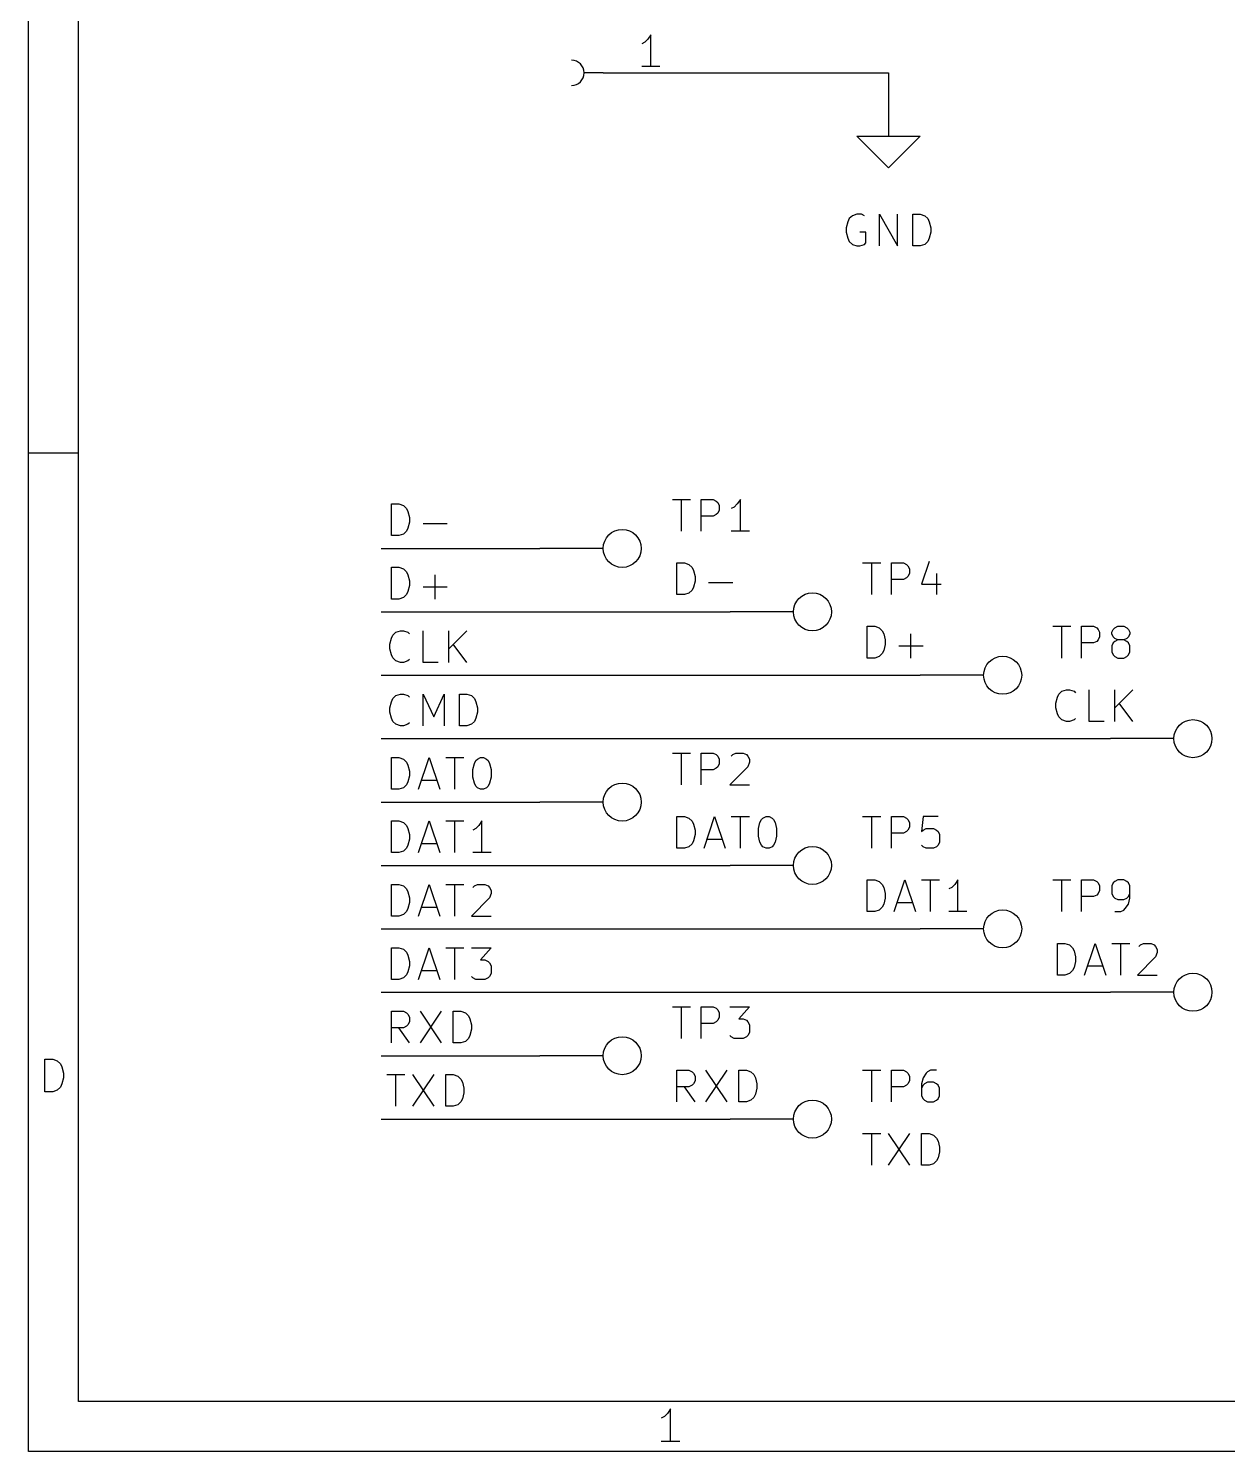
# Model space of a CAD drawing. Extents: x 0.4 to 11.3, y -7.9 to -0.4.
# Drawn here: x 0.394 to 2.285, y -7.874 to -5.63 of the extents above; entities that cross this region are included whole.
import ezdxf

# ---------------------------------------------------------------- set-up
doc = ezdxf.new("R2010")
doc.units = 0
doc.header["$MEASUREMENT"] = 0
for name, color, linetype in [('CYAN2', 4, 'CONTINUOUS'), ('GRAY1', 251, 'CONTINUOUS'), ('GREEN3', 91, 'CONTINUOUS'), ('RED2', 1, 'CONTINUOUS'), ('RED3', 11, 'CONTINUOUS')]:
    doc.layers.add(name, color=color, linetype=linetype)

msp = doc.modelspace()

# ---------------------------------------------------------------- linework, layer by layer
at = {"layer": 'CYAN2', "linetype": 'CONTINUOUS'}
for p, q in [((1.7, -5.9228), (1.6929, -5.9252)), ((1.7071, -5.9228), (1.7, -5.9228)), ((1.7119, -5.9252), (1.7071, -5.9228)), ((1.7357, -5.9728), (1.7357, -5.9228)), ((1.7357, -5.9228), (1.7643, -5.9728)), ((1.7643, -5.9728), (1.7643, -5.9228)), ((1.7881, -5.9728), (1.7881, -5.9228)), ((1.7881, -5.9228), (1.8, -5.9228)), ((1.8, -5.9228), (1.8071, -5.9252)), ((1.6857, -5.9347), (1.6833, -5.9442)), ((1.6833, -5.9442), (1.6833, -5.9514)), ((1.6881, -5.9299), (1.6857, -5.9347)), ((1.6929, -5.9252), (1.6881, -5.9299)), ((1.8071, -5.9252), (1.8119, -5.9299)), ((1.8119, -5.9299), (1.8143, -5.9347)), ((1.8143, -5.9347), (1.8167, -5.9442)), ((1.8167, -5.9442), (1.8167, -5.9514)), ((1.6833, -5.9514), (1.6857, -5.9609)), ((1.6857, -5.9609), (1.6881, -5.9657)), ((1.6881, -5.9657), (1.6929, -5.9704)), ((1.7143, -5.9514), (1.7048, -5.9514)), ((1.7119, -5.9704), (1.7143, -5.968)), ((1.7143, -5.968), (1.7143, -5.9514)), ((1.8119, -5.9657), (1.8071, -5.9704)), ((1.8143, -5.9609), (1.8119, -5.9657)), ((1.8167, -5.9514), (1.8143, -5.9609)), ((1.6929, -5.9704), (1.7, -5.9728)), ((1.7, -5.9728), (1.7048, -5.9728)), ((1.7048, -5.9728), (1.7119, -5.9704)), ((1.8, -5.9728), (1.7881, -5.9728)), ((1.8071, -5.9704), (1.8, -5.9728)), ((1.4091, -6.3728), (1.4377, -6.3728)), ((1.4091, -6.3728), (1.4377, -6.3728)), ((1.4234, -6.4228), (1.4234, -6.3728)), ((1.4234, -6.4228), (1.4234, -6.3728)), ((1.4544, -6.4228), (1.4544, -6.3728)), ((1.4544, -6.3728), (1.4734, -6.3728)), ((1.4544, -6.4228), (1.4544, -6.3728)), ((1.4544, -6.3728), (1.4734, -6.3728)), ((1.4734, -6.3728), (1.4782, -6.3752)), ((1.4734, -6.3728), (1.4782, -6.3752)), ((1.5163, -6.3728), (1.5115, -6.3799)), ((1.5163, -6.3728), (1.5115, -6.3799)), ((1.5163, -6.4228), (1.5163, -6.3728)), ((1.5163, -6.4228), (1.5163, -6.3728)), ((1.4782, -6.3752), (1.4806, -6.3776)), ((1.4782, -6.3752), (1.4806, -6.3776)), ((1.4806, -6.3942), (1.4782, -6.3966)), ((1.4806, -6.3942), (1.4782, -6.3966)), ((1.4806, -6.3776), (1.4829, -6.3823)), ((1.4806, -6.3776), (1.4829, -6.3823)), ((1.4829, -6.3895), (1.4806, -6.3942)), ((1.4829, -6.3895), (1.4806, -6.3942)), ((1.4829, -6.3823), (1.4829, -6.3895)), ((1.4829, -6.3823), (1.4829, -6.3895)), ((1.5068, -6.3847), (1.502, -6.3871)), ((1.5068, -6.3847), (1.502, -6.3871)), ((1.5115, -6.3799), (1.5068, -6.3847)), ((1.5115, -6.3799), (1.5068, -6.3847)), ((1.4734, -6.399), (1.4544, -6.399)), ((1.4734, -6.399), (1.4544, -6.399)), ((1.4782, -6.3966), (1.4734, -6.399)), ((1.4782, -6.3966), (1.4734, -6.399)), ((1.5306, -6.4228), (1.502, -6.4228)), ((1.5306, -6.4228), (1.502, -6.4228)), ((1.4163, -6.5228), (1.4163, -6.4728)), ((1.4163, -6.4728), (1.4282, -6.4728)), ((1.4163, -6.5228), (1.4163, -6.4728)), ((1.4163, -6.4728), (1.4282, -6.4728)), ((1.4282, -6.4728), (1.4353, -6.4752)), ((1.4282, -6.4728), (1.4353, -6.4752)), ((1.4353, -6.4752), (1.4401, -6.4799)), ((1.4353, -6.4752), (1.4401, -6.4799)), ((1.4401, -6.4799), (1.4425, -6.4847)), ((1.4401, -6.4799), (1.4425, -6.4847)), ((1.4425, -6.4847), (1.4449, -6.4942)), ((1.4425, -6.4847), (1.4449, -6.4942)), ((1.7091, -6.4728), (1.7377, -6.4728)), ((1.7091, -6.4728), (1.7377, -6.4728)), ((1.7234, -6.5228), (1.7234, -6.4728)), ((1.7234, -6.5228), (1.7234, -6.4728)), ((1.7544, -6.5228), (1.7544, -6.4728)), ((1.7544, -6.4728), (1.7734, -6.4728)), ((1.7544, -6.5228), (1.7544, -6.4728)), ((1.7544, -6.4728), (1.7734, -6.4728)), ((1.7734, -6.4728), (1.7782, -6.4752)), ((1.7734, -6.4728), (1.7782, -6.4752)), ((1.7782, -6.4752), (1.7806, -6.4776)), ((1.7782, -6.4752), (1.7806, -6.4776)), ((1.7806, -6.4776), (1.7829, -6.4823)), ((1.7806, -6.4776), (1.7829, -6.4823)), ((1.7829, -6.4823), (1.7829, -6.4895)), ((1.7829, -6.4823), (1.7829, -6.4895)), ((1.8139, -6.4704), (1.802, -6.5061)), ((1.8139, -6.4704), (1.802, -6.5061)), ((1.4449, -6.5014), (1.4425, -6.5109)), ((1.4449, -6.5014), (1.4425, -6.5109)), ((1.4449, -6.4942), (1.4449, -6.5014)), ((1.4449, -6.4942), (1.4449, -6.5014)), ((1.4663, -6.5038), (1.5044, -6.5038)), ((1.4663, -6.5038), (1.5044, -6.5038)), ((1.7734, -6.499), (1.7544, -6.499)), ((1.7734, -6.499), (1.7544, -6.499)), ((1.7782, -6.4966), (1.7734, -6.499)), ((1.7782, -6.4966), (1.7734, -6.499)), ((1.7806, -6.4942), (1.7782, -6.4966)), ((1.7806, -6.4942), (1.7782, -6.4966)), ((1.7829, -6.4895), (1.7806, -6.4942)), ((1.7829, -6.4895), (1.7806, -6.4942)), ((1.802, -6.5061), (1.8329, -6.5061)), ((1.802, -6.5061), (1.8329, -6.5061)), ((1.8258, -6.4895), (1.8258, -6.5228)), ((1.8258, -6.4895), (1.8258, -6.5228)), ((1.4282, -6.5228), (1.4163, -6.5228)), ((1.4282, -6.5228), (1.4163, -6.5228)), ((1.4353, -6.5204), (1.4282, -6.5228)), ((1.4353, -6.5204), (1.4282, -6.5228)), ((1.4401, -6.5157), (1.4353, -6.5204)), ((1.4401, -6.5157), (1.4353, -6.5204)), ((1.4425, -6.5109), (1.4401, -6.5157)), ((1.4425, -6.5109), (1.4401, -6.5157)), ((1.7163, -6.6228), (1.7163, -6.5728)), ((1.7163, -6.5728), (1.7282, -6.5728)), ((1.7163, -6.6228), (1.7163, -6.5728)), ((1.7163, -6.5728), (1.7282, -6.5728)), ((1.7282, -6.5728), (1.7353, -6.5752)), ((1.7282, -6.5728), (1.7353, -6.5752)), ((1.7353, -6.5752), (1.7401, -6.5799)), ((1.7353, -6.5752), (1.7401, -6.5799)), ((2.0091, -6.5728), (2.0377, -6.5728)), ((2.0091, -6.5728), (2.0377, -6.5728)), ((2.0234, -6.6228), (2.0234, -6.5728)), ((2.0234, -6.6228), (2.0234, -6.5728)), ((2.0544, -6.6228), (2.0544, -6.5728)), ((2.0544, -6.5728), (2.0734, -6.5728)), ((2.0544, -6.6228), (2.0544, -6.5728)), ((2.0544, -6.5728), (2.0734, -6.5728)), ((2.0734, -6.5728), (2.0782, -6.5752)), ((2.0734, -6.5728), (2.0782, -6.5752)), ((2.0782, -6.5752), (2.0806, -6.5776)), ((2.0782, -6.5752), (2.0806, -6.5776)), ((2.1044, -6.5776), (2.1068, -6.5752)), ((2.1044, -6.5776), (2.1068, -6.5752)), ((2.1068, -6.5752), (2.1115, -6.5728)), ((2.1068, -6.5752), (2.1115, -6.5728)), ((2.1115, -6.5728), (2.121, -6.5728)), ((2.1115, -6.5728), (2.121, -6.5728)), ((2.121, -6.5728), (2.1258, -6.5752)), ((2.121, -6.5728), (2.1258, -6.5752)), ((2.1258, -6.5752), (2.1282, -6.5776)), ((2.1258, -6.5752), (2.1282, -6.5776)), ((1.7401, -6.5799), (1.7425, -6.5847)), ((1.7401, -6.5799), (1.7425, -6.5847)), ((1.7425, -6.5847), (1.7449, -6.5942)), ((1.7425, -6.5847), (1.7449, -6.5942)), ((1.7449, -6.5942), (1.7449, -6.6014)), ((1.7449, -6.5942), (1.7449, -6.6014)), ((1.7853, -6.6228), (1.7853, -6.5847)), ((1.7853, -6.6228), (1.7853, -6.5847)), ((2.0782, -6.5966), (2.0734, -6.599)), ((2.0782, -6.5966), (2.0734, -6.599)), ((2.0806, -6.5942), (2.0782, -6.5966)), ((2.0806, -6.5942), (2.0782, -6.5966)), ((2.0806, -6.5776), (2.0829, -6.5823)), ((2.0806, -6.5776), (2.0829, -6.5823)), ((2.0829, -6.5895), (2.0806, -6.5942)), ((2.0829, -6.5895), (2.0806, -6.5942)), ((2.0829, -6.5823), (2.0829, -6.5895)), ((2.0829, -6.5823), (2.0829, -6.5895)), ((2.102, -6.5823), (2.1044, -6.5776)), ((2.102, -6.5823), (2.1044, -6.5776)), ((2.102, -6.5847), (2.102, -6.5823)), ((2.102, -6.5847), (2.102, -6.5823)), ((2.1044, -6.5895), (2.102, -6.5847)), ((2.1044, -6.5895), (2.102, -6.5847)), ((2.1068, -6.5918), (2.1044, -6.5895)), ((2.1068, -6.5918), (2.1044, -6.5895)), ((2.1068, -6.5966), (2.1044, -6.599)), ((2.1068, -6.5966), (2.1044, -6.599)), ((2.1115, -6.5942), (2.1068, -6.5918)), ((2.1115, -6.5942), (2.1068, -6.5918)), ((2.1115, -6.5942), (2.1068, -6.5966)), ((2.1115, -6.5942), (2.1068, -6.5966)), ((2.121, -6.5942), (2.1115, -6.5942)), ((2.121, -6.5942), (2.1115, -6.5942)), ((2.1258, -6.5918), (2.121, -6.5942)), ((2.1258, -6.5918), (2.121, -6.5942)), ((2.1258, -6.5966), (2.121, -6.5942)), ((2.1258, -6.5966), (2.121, -6.5942)), ((2.1282, -6.5895), (2.1258, -6.5918)), ((2.1282, -6.5895), (2.1258, -6.5918)), ((2.1282, -6.599), (2.1258, -6.5966)), ((2.1282, -6.599), (2.1258, -6.5966)), ((2.1282, -6.5776), (2.1306, -6.5823)), ((2.1282, -6.5776), (2.1306, -6.5823)), ((2.1306, -6.5847), (2.1282, -6.5895)), ((2.1306, -6.5847), (2.1282, -6.5895)), ((2.1306, -6.5823), (2.1306, -6.5847)), ((2.1306, -6.5823), (2.1306, -6.5847)), ((1.7353, -6.6204), (1.7282, -6.6228)), ((1.7353, -6.6204), (1.7282, -6.6228)), ((1.7401, -6.6157), (1.7353, -6.6204)), ((1.7401, -6.6157), (1.7353, -6.6204)), ((1.7425, -6.6109), (1.7401, -6.6157)), ((1.7425, -6.6109), (1.7401, -6.6157)), ((1.7449, -6.6014), (1.7425, -6.6109)), ((1.7449, -6.6014), (1.7425, -6.6109)), ((1.7663, -6.6038), (1.8044, -6.6038)), ((1.7663, -6.6038), (1.8044, -6.6038)), ((2.0734, -6.599), (2.0544, -6.599)), ((2.0734, -6.599), (2.0544, -6.599)), ((2.1044, -6.599), (2.102, -6.6038)), ((2.1044, -6.599), (2.102, -6.6038)), ((2.102, -6.6038), (2.102, -6.6133)), ((2.102, -6.6038), (2.102, -6.6133)), ((2.102, -6.6133), (2.1044, -6.618)), ((2.102, -6.6133), (2.1044, -6.618)), ((2.1044, -6.618), (2.1068, -6.6204)), ((2.1044, -6.618), (2.1068, -6.6204)), ((2.1068, -6.6204), (2.1115, -6.6228)), ((2.1068, -6.6204), (2.1115, -6.6228)), ((2.121, -6.6228), (2.1258, -6.6204)), ((2.121, -6.6228), (2.1258, -6.6204)), ((2.1258, -6.6204), (2.1282, -6.618)), ((2.1258, -6.6204), (2.1282, -6.618)), ((2.1306, -6.6038), (2.1282, -6.599)), ((2.1306, -6.6038), (2.1282, -6.599)), ((2.1282, -6.618), (2.1306, -6.6133)), ((2.1282, -6.618), (2.1306, -6.6133)), ((2.1306, -6.6133), (2.1306, -6.6038)), ((2.1306, -6.6133), (2.1306, -6.6038)), ((1.7282, -6.6228), (1.7163, -6.6228)), ((1.7282, -6.6228), (1.7163, -6.6228)), ((2.1115, -6.6228), (2.121, -6.6228)), ((2.1115, -6.6228), (2.121, -6.6228)), ((2.0139, -6.6942), (2.0163, -6.6847)), ((2.0139, -6.6942), (2.0163, -6.6847)), ((2.0163, -6.6847), (2.0187, -6.6799)), ((2.0163, -6.6847), (2.0187, -6.6799)), ((2.0187, -6.6799), (2.0234, -6.6752)), ((2.0187, -6.6799), (2.0234, -6.6752)), ((2.0234, -6.6752), (2.0306, -6.6728)), ((2.0234, -6.6752), (2.0306, -6.6728)), ((2.0306, -6.6728), (2.0353, -6.6728)), ((2.0306, -6.6728), (2.0353, -6.6728)), ((2.0353, -6.6728), (2.0425, -6.6752)), ((2.0353, -6.6728), (2.0425, -6.6752)), ((2.0425, -6.6752), (2.0449, -6.6776)), ((2.0425, -6.6752), (2.0449, -6.6776)), ((2.0663, -6.7228), (2.0663, -6.6728)), ((2.0663, -6.7228), (2.0663, -6.6728)), ((2.1068, -6.7228), (2.1068, -6.6728)), ((2.1353, -6.6728), (2.1068, -6.7014)), ((2.1068, -6.7228), (2.1068, -6.6728)), ((2.1353, -6.6728), (2.1068, -6.7014)), ((2.0139, -6.7014), (2.0139, -6.6942)), ((2.0139, -6.7014), (2.0139, -6.6942)), ((2.0163, -6.7109), (2.0139, -6.7014)), ((2.0163, -6.7109), (2.0139, -6.7014)), ((2.1353, -6.7228), (2.1139, -6.6942)), ((2.1353, -6.7228), (2.1139, -6.6942)), ((2.0187, -6.7157), (2.0163, -6.7109)), ((2.0187, -6.7157), (2.0163, -6.7109)), ((2.0234, -6.7204), (2.0187, -6.7157)), ((2.0234, -6.7204), (2.0187, -6.7157)), ((2.0306, -6.7228), (2.0234, -6.7204)), ((2.0306, -6.7228), (2.0234, -6.7204)), ((2.0353, -6.7228), (2.0306, -6.7228)), ((2.0353, -6.7228), (2.0306, -6.7228)), ((2.0425, -6.7204), (2.0353, -6.7228)), ((2.0425, -6.7204), (2.0353, -6.7228)), ((2.0449, -6.718), (2.0425, -6.7204)), ((2.0449, -6.718), (2.0425, -6.7204)), ((2.0901, -6.7228), (2.0663, -6.7228)), ((2.0901, -6.7228), (2.0663, -6.7228)), ((1.4091, -6.7728), (1.4377, -6.7728)), ((1.4091, -6.7728), (1.4377, -6.7728)), ((1.4234, -6.8228), (1.4234, -6.7728)), ((1.4234, -6.8228), (1.4234, -6.7728)), ((1.4544, -6.8228), (1.4544, -6.7728)), ((1.4544, -6.7728), (1.4734, -6.7728)), ((1.4544, -6.8228), (1.4544, -6.7728)), ((1.4544, -6.7728), (1.4734, -6.7728)), ((1.4734, -6.7728), (1.4782, -6.7752)), ((1.4734, -6.7728), (1.4782, -6.7752)), ((1.4782, -6.7752), (1.4806, -6.7776)), ((1.4782, -6.7752), (1.4806, -6.7776)), ((1.4806, -6.7776), (1.4829, -6.7823)), ((1.4806, -6.7776), (1.4829, -6.7823)), ((1.502, -6.7776), (1.5044, -6.7752)), ((1.502, -6.7776), (1.5044, -6.7752)), ((1.5044, -6.7752), (1.5091, -6.7728)), ((1.5044, -6.7752), (1.5091, -6.7728)), ((1.5091, -6.7728), (1.521, -6.7728)), ((1.5091, -6.7728), (1.521, -6.7728)), ((1.521, -6.7728), (1.5258, -6.7752)), ((1.521, -6.7728), (1.5258, -6.7752)), ((1.5258, -6.7752), (1.5282, -6.7776)), ((1.5258, -6.7752), (1.5282, -6.7776)), ((1.5282, -6.7776), (1.5306, -6.7823)), ((1.5282, -6.7776), (1.5306, -6.7823)), ((1.4734, -6.799), (1.4544, -6.799)), ((1.4734, -6.799), (1.4544, -6.799)), ((1.4782, -6.7966), (1.4734, -6.799)), ((1.4782, -6.7966), (1.4734, -6.799)), ((1.4806, -6.7942), (1.4782, -6.7966)), ((1.4806, -6.7942), (1.4782, -6.7966)), ((1.4829, -6.7895), (1.4806, -6.7942)), ((1.4829, -6.7895), (1.4806, -6.7942)), ((1.4829, -6.7823), (1.4829, -6.7895)), ((1.4829, -6.7823), (1.4829, -6.7895)), ((1.5282, -6.7942), (1.4996, -6.8228)), ((1.5282, -6.7942), (1.4996, -6.8228)), ((1.5306, -6.7871), (1.5282, -6.7942)), ((1.5306, -6.7871), (1.5282, -6.7942)), ((1.5306, -6.7823), (1.5306, -6.7871)), ((1.5306, -6.7823), (1.5306, -6.7871)), ((1.4996, -6.8228), (1.5306, -6.8228)), ((1.4996, -6.8228), (1.5306, -6.8228)), ((1.4163, -6.9228), (1.4163, -6.8728)), ((1.4163, -6.8728), (1.4282, -6.8728)), ((1.4163, -6.9228), (1.4163, -6.8728)), ((1.4163, -6.8728), (1.4282, -6.8728)), ((1.4282, -6.8728), (1.4353, -6.8752)), ((1.4282, -6.8728), (1.4353, -6.8752)), ((1.4353, -6.8752), (1.4401, -6.8799)), ((1.4353, -6.8752), (1.4401, -6.8799)), ((1.4401, -6.8799), (1.4425, -6.8847)), ((1.4401, -6.8799), (1.4425, -6.8847)), ((1.4425, -6.8847), (1.4449, -6.8942)), ((1.4425, -6.8847), (1.4449, -6.8942)), ((1.4591, -6.9228), (1.4758, -6.8728)), ((1.4591, -6.9228), (1.4758, -6.8728)), ((1.4758, -6.8728), (1.4925, -6.9228)), ((1.4758, -6.8728), (1.4925, -6.9228)), ((1.502, -6.8728), (1.5306, -6.8728)), ((1.502, -6.8728), (1.5306, -6.8728)), ((1.5163, -6.9228), (1.5163, -6.8728)), ((1.5163, -6.9228), (1.5163, -6.8728)), ((1.5449, -6.8918), (1.5472, -6.8823)), ((1.5449, -6.8918), (1.5472, -6.8823)), ((1.5472, -6.8823), (1.5496, -6.8776)), ((1.5472, -6.8823), (1.5496, -6.8776)), ((1.5496, -6.8776), (1.552, -6.8752)), ((1.5496, -6.8776), (1.552, -6.8752)), ((1.552, -6.8752), (1.5568, -6.8728)), ((1.552, -6.8752), (1.5568, -6.8728)), ((1.5568, -6.8728), (1.5615, -6.8728)), ((1.5568, -6.8728), (1.5615, -6.8728)), ((1.5615, -6.8728), (1.5663, -6.8752)), ((1.5615, -6.8728), (1.5663, -6.8752)), ((1.5663, -6.8752), (1.5687, -6.8776)), ((1.5663, -6.8752), (1.5687, -6.8776)), ((1.5687, -6.8776), (1.571, -6.8823)), ((1.5687, -6.8776), (1.571, -6.8823)), ((1.571, -6.8823), (1.5734, -6.8918)), ((1.571, -6.8823), (1.5734, -6.8918)), ((1.7091, -6.8728), (1.7377, -6.8728)), ((1.7091, -6.8728), (1.7377, -6.8728)), ((1.7234, -6.9228), (1.7234, -6.8728)), ((1.7234, -6.9228), (1.7234, -6.8728)), ((1.7544, -6.9228), (1.7544, -6.8728)), ((1.7544, -6.8728), (1.7734, -6.8728)), ((1.7544, -6.9228), (1.7544, -6.8728)), ((1.7544, -6.8728), (1.7734, -6.8728)), ((1.7734, -6.8728), (1.7782, -6.8752)), ((1.7734, -6.8728), (1.7782, -6.8752)), ((1.7782, -6.8752), (1.7806, -6.8776)), ((1.7782, -6.8752), (1.7806, -6.8776)), ((1.7806, -6.8776), (1.7829, -6.8823)), ((1.7806, -6.8776), (1.7829, -6.8823)), ((1.7829, -6.8895), (1.7806, -6.8942)), ((1.7829, -6.8895), (1.7806, -6.8942)), ((1.7829, -6.8823), (1.7829, -6.8895)), ((1.7829, -6.8823), (1.7829, -6.8895)), ((1.8044, -6.8728), (1.802, -6.8966)), ((1.8044, -6.8728), (1.802, -6.8966)), ((1.8282, -6.8728), (1.8044, -6.8728)), ((1.8282, -6.8728), (1.8044, -6.8728)), ((1.4425, -6.9109), (1.4401, -6.9157)), ((1.4425, -6.9109), (1.4401, -6.9157)), ((1.4449, -6.9014), (1.4425, -6.9109)), ((1.4449, -6.9014), (1.4425, -6.9109)), ((1.4449, -6.8942), (1.4449, -6.9014)), ((1.4449, -6.8942), (1.4449, -6.9014)), ((1.4639, -6.9085), (1.4877, -6.9085)), ((1.4639, -6.9085), (1.4877, -6.9085)), ((1.5449, -6.9038), (1.5449, -6.8918)), ((1.5449, -6.9038), (1.5449, -6.8918)), ((1.5472, -6.9133), (1.5449, -6.9038)), ((1.5472, -6.9133), (1.5449, -6.9038)), ((1.5734, -6.9038), (1.571, -6.9133)), ((1.5734, -6.9038), (1.571, -6.9133)), ((1.5734, -6.8918), (1.5734, -6.9038)), ((1.5734, -6.8918), (1.5734, -6.9038)), ((1.7734, -6.899), (1.7544, -6.899)), ((1.7734, -6.899), (1.7544, -6.899)), ((1.7782, -6.8966), (1.7734, -6.899)), ((1.7782, -6.8966), (1.7734, -6.899)), ((1.7806, -6.8942), (1.7782, -6.8966)), ((1.7806, -6.8942), (1.7782, -6.8966)), ((1.802, -6.8966), (1.8044, -6.8942)), ((1.802, -6.8966), (1.8044, -6.8942)), ((1.8044, -6.8942), (1.8091, -6.8918)), ((1.8044, -6.8942), (1.8091, -6.8918)), ((1.8091, -6.8918), (1.821, -6.8918)), ((1.8091, -6.8918), (1.821, -6.8918)), ((1.821, -6.8918), (1.8258, -6.8942)), ((1.821, -6.8918), (1.8258, -6.8942)), ((1.8258, -6.8942), (1.8282, -6.8966)), ((1.8258, -6.8942), (1.8282, -6.8966)), ((1.8282, -6.8966), (1.8306, -6.9014)), ((1.8282, -6.8966), (1.8306, -6.9014)), ((1.8306, -6.9014), (1.8306, -6.9133)), ((1.8306, -6.9014), (1.8306, -6.9133)), ((1.4282, -6.9228), (1.4163, -6.9228)), ((1.4282, -6.9228), (1.4163, -6.9228)), ((1.4353, -6.9204), (1.4282, -6.9228)), ((1.4353, -6.9204), (1.4282, -6.9228)), ((1.4401, -6.9157), (1.4353, -6.9204)), ((1.4401, -6.9157), (1.4353, -6.9204)), ((1.5496, -6.918), (1.5472, -6.9133)), ((1.5496, -6.918), (1.5472, -6.9133)), ((1.552, -6.9204), (1.5496, -6.918)), ((1.552, -6.9204), (1.5496, -6.918)), ((1.5568, -6.9228), (1.552, -6.9204)), ((1.5568, -6.9228), (1.552, -6.9204)), ((1.5615, -6.9228), (1.5568, -6.9228)), ((1.5615, -6.9228), (1.5568, -6.9228)), ((1.5663, -6.9204), (1.5615, -6.9228)), ((1.5663, -6.9204), (1.5615, -6.9228)), ((1.5687, -6.918), (1.5663, -6.9204)), ((1.5687, -6.918), (1.5663, -6.9204)), ((1.571, -6.9133), (1.5687, -6.918)), ((1.571, -6.9133), (1.5687, -6.918)), ((1.8044, -6.9204), (1.802, -6.918)), ((1.8044, -6.9204), (1.802, -6.918)), ((1.8091, -6.9228), (1.8044, -6.9204)), ((1.8091, -6.9228), (1.8044, -6.9204)), ((1.821, -6.9228), (1.8091, -6.9228)), ((1.821, -6.9228), (1.8091, -6.9228)), ((1.8258, -6.9204), (1.821, -6.9228)), ((1.8258, -6.9204), (1.821, -6.9228)), ((1.8282, -6.918), (1.8258, -6.9204)), ((1.8282, -6.918), (1.8258, -6.9204)), ((1.8306, -6.9133), (1.8282, -6.918)), ((1.8306, -6.9133), (1.8282, -6.918)), ((1.7163, -7.0228), (1.7163, -6.9728)), ((1.7163, -6.9728), (1.7282, -6.9728)), ((1.7163, -7.0228), (1.7163, -6.9728)), ((1.7163, -6.9728), (1.7282, -6.9728)), ((1.7282, -6.9728), (1.7353, -6.9752)), ((1.7282, -6.9728), (1.7353, -6.9752)), ((1.7353, -6.9752), (1.7401, -6.9799)), ((1.7353, -6.9752), (1.7401, -6.9799)), ((1.7401, -6.9799), (1.7425, -6.9847)), ((1.7401, -6.9799), (1.7425, -6.9847)), ((1.7591, -7.0228), (1.7758, -6.9728)), ((1.7591, -7.0228), (1.7758, -6.9728)), ((1.7758, -6.9728), (1.7925, -7.0228)), ((1.7758, -6.9728), (1.7925, -7.0228)), ((1.802, -6.9728), (1.8306, -6.9728)), ((1.802, -6.9728), (1.8306, -6.9728)), ((1.8163, -7.0228), (1.8163, -6.9728)), ((1.8163, -7.0228), (1.8163, -6.9728)), ((1.8544, -6.9799), (1.8496, -6.9847)), ((1.8544, -6.9799), (1.8496, -6.9847)), ((1.8591, -6.9728), (1.8544, -6.9799)), ((1.8591, -6.9728), (1.8544, -6.9799)), ((1.8591, -7.0228), (1.8591, -6.9728)), ((1.8591, -7.0228), (1.8591, -6.9728)), ((2.0091, -6.9728), (2.0377, -6.9728)), ((2.0091, -6.9728), (2.0377, -6.9728)), ((2.0234, -7.0228), (2.0234, -6.9728)), ((2.0234, -7.0228), (2.0234, -6.9728)), ((2.0544, -7.0228), (2.0544, -6.9728)), ((2.0544, -6.9728), (2.0734, -6.9728)), ((2.0544, -7.0228), (2.0544, -6.9728)), ((2.0544, -6.9728), (2.0734, -6.9728)), ((2.0734, -6.9728), (2.0782, -6.9752)), ((2.0734, -6.9728), (2.0782, -6.9752)), ((2.0782, -6.9752), (2.0806, -6.9776)), ((2.0782, -6.9752), (2.0806, -6.9776)), ((2.0806, -6.9776), (2.0829, -6.9823)), ((2.0806, -6.9776), (2.0829, -6.9823)), ((2.1044, -6.9776), (2.102, -6.9823)), ((2.1044, -6.9776), (2.102, -6.9823)), ((2.1068, -6.9752), (2.1044, -6.9776)), ((2.1068, -6.9752), (2.1044, -6.9776)), ((2.1115, -6.9728), (2.1068, -6.9752)), ((2.1115, -6.9728), (2.1068, -6.9752)), ((2.121, -6.9728), (2.1115, -6.9728)), ((2.121, -6.9728), (2.1115, -6.9728)), ((2.1258, -6.9752), (2.121, -6.9728)), ((2.1258, -6.9752), (2.121, -6.9728)), ((2.1282, -6.9776), (2.1258, -6.9752)), ((2.1282, -6.9776), (2.1258, -6.9752)), ((2.1306, -6.9823), (2.1282, -6.9776)), ((2.1306, -6.9823), (2.1282, -6.9776)), ((1.7425, -6.9847), (1.7449, -6.9942)), ((1.7425, -6.9847), (1.7449, -6.9942)), ((1.7449, -7.0014), (1.7425, -7.0109)), ((1.7449, -7.0014), (1.7425, -7.0109)), ((1.7449, -6.9942), (1.7449, -7.0014)), ((1.7449, -6.9942), (1.7449, -7.0014)), ((1.8496, -6.9847), (1.8449, -6.9871)), ((1.8496, -6.9847), (1.8449, -6.9871)), ((2.0734, -6.999), (2.0544, -6.999)), ((2.0734, -6.999), (2.0544, -6.999)), ((2.0782, -6.9966), (2.0734, -6.999)), ((2.0782, -6.9966), (2.0734, -6.999)), ((2.0806, -6.9942), (2.0782, -6.9966)), ((2.0806, -6.9942), (2.0782, -6.9966)), ((2.0829, -6.9895), (2.0806, -6.9942)), ((2.0829, -6.9895), (2.0806, -6.9942)), ((2.0829, -6.9823), (2.0829, -6.9895)), ((2.0829, -6.9823), (2.0829, -6.9895)), ((2.102, -6.9823), (2.102, -6.9942)), ((2.102, -6.9823), (2.102, -6.9942)), ((2.102, -6.9942), (2.1044, -6.999)), ((2.102, -6.9942), (2.1044, -6.999)), ((2.1044, -6.999), (2.1068, -7.0014)), ((2.1044, -6.999), (2.1068, -7.0014)), ((2.1068, -7.0014), (2.1115, -7.0038)), ((2.1068, -7.0014), (2.1115, -7.0038)), ((2.121, -7.0038), (2.1258, -7.0014)), ((2.121, -7.0038), (2.1258, -7.0014)), ((2.1258, -7.0014), (2.1282, -6.999)), ((2.1258, -7.0014), (2.1282, -6.999)), ((2.1282, -6.999), (2.1306, -6.9942)), ((2.1282, -6.999), (2.1306, -6.9942)), ((2.1282, -7.0109), (2.1306, -7.0014)), ((2.1282, -7.0109), (2.1306, -7.0014)), ((2.1306, -7.0014), (2.1306, -6.9823)), ((2.1306, -7.0014), (2.1306, -6.9823)), ((1.7282, -7.0228), (1.7163, -7.0228)), ((1.7282, -7.0228), (1.7163, -7.0228)), ((1.7353, -7.0204), (1.7282, -7.0228)), ((1.7353, -7.0204), (1.7282, -7.0228)), ((1.7401, -7.0157), (1.7353, -7.0204)), ((1.7401, -7.0157), (1.7353, -7.0204)), ((1.7425, -7.0109), (1.7401, -7.0157)), ((1.7425, -7.0109), (1.7401, -7.0157)), ((1.7639, -7.0085), (1.7877, -7.0085)), ((1.7639, -7.0085), (1.7877, -7.0085)), ((1.8734, -7.0228), (1.8449, -7.0228)), ((1.8734, -7.0228), (1.8449, -7.0228)), ((2.1068, -7.0228), (2.1163, -7.0228)), ((2.1068, -7.0228), (2.1163, -7.0228)), ((2.1115, -7.0038), (2.121, -7.0038)), ((2.1115, -7.0038), (2.121, -7.0038)), ((2.1163, -7.0228), (2.121, -7.0204)), ((2.1163, -7.0228), (2.121, -7.0204)), ((2.121, -7.0204), (2.1234, -7.018)), ((2.121, -7.0204), (2.1234, -7.018)), ((2.1234, -7.018), (2.1282, -7.0109)), ((2.1234, -7.018), (2.1282, -7.0109)), ((2.0163, -7.1228), (2.0163, -7.0728)), ((2.0163, -7.0728), (2.0282, -7.0728)), ((2.0163, -7.1228), (2.0163, -7.0728)), ((2.0163, -7.0728), (2.0282, -7.0728)), ((2.0282, -7.0728), (2.0353, -7.0752)), ((2.0282, -7.0728), (2.0353, -7.0752)), ((2.0353, -7.0752), (2.0401, -7.0799)), ((2.0353, -7.0752), (2.0401, -7.0799)), ((2.0401, -7.0799), (2.0425, -7.0847)), ((2.0401, -7.0799), (2.0425, -7.0847)), ((2.0425, -7.0847), (2.0449, -7.0942)), ((2.0425, -7.0847), (2.0449, -7.0942)), ((2.0591, -7.1228), (2.0758, -7.0728)), ((2.0591, -7.1228), (2.0758, -7.0728)), ((2.0758, -7.0728), (2.0925, -7.1228)), ((2.0758, -7.0728), (2.0925, -7.1228)), ((2.102, -7.0728), (2.1306, -7.0728)), ((2.102, -7.0728), (2.1306, -7.0728)), ((2.1163, -7.1228), (2.1163, -7.0728)), ((2.1163, -7.1228), (2.1163, -7.0728)), ((2.1449, -7.0776), (2.1472, -7.0752)), ((2.1449, -7.0776), (2.1472, -7.0752)), ((2.1472, -7.0752), (2.152, -7.0728)), ((2.1472, -7.0752), (2.152, -7.0728)), ((2.152, -7.0728), (2.1639, -7.0728)), ((2.152, -7.0728), (2.1639, -7.0728)), ((2.1639, -7.0728), (2.1687, -7.0752)), ((2.1639, -7.0728), (2.1687, -7.0752)), ((2.1687, -7.0752), (2.171, -7.0776)), ((2.1687, -7.0752), (2.171, -7.0776)), ((2.171, -7.0776), (2.1734, -7.0823)), ((2.171, -7.0776), (2.1734, -7.0823)), ((2.1734, -7.0871), (2.171, -7.0942)), ((2.1734, -7.0871), (2.171, -7.0942)), ((2.1734, -7.0823), (2.1734, -7.0871)), ((2.1734, -7.0823), (2.1734, -7.0871)), ((2.0425, -7.1109), (2.0401, -7.1157)), ((2.0425, -7.1109), (2.0401, -7.1157)), ((2.0449, -7.1014), (2.0425, -7.1109)), ((2.0449, -7.1014), (2.0425, -7.1109)), ((2.0449, -7.0942), (2.0449, -7.1014)), ((2.0449, -7.0942), (2.0449, -7.1014)), ((2.0639, -7.1085), (2.0877, -7.1085)), ((2.0639, -7.1085), (2.0877, -7.1085)), ((2.171, -7.0942), (2.1425, -7.1228)), ((2.171, -7.0942), (2.1425, -7.1228)), ((2.0282, -7.1228), (2.0163, -7.1228)), ((2.0282, -7.1228), (2.0163, -7.1228)), ((2.0353, -7.1204), (2.0282, -7.1228)), ((2.0353, -7.1204), (2.0282, -7.1228)), ((2.0401, -7.1157), (2.0353, -7.1204)), ((2.0401, -7.1157), (2.0353, -7.1204)), ((2.1425, -7.1228), (2.1734, -7.1228)), ((2.1425, -7.1228), (2.1734, -7.1228)), ((1.4091, -7.1728), (1.4377, -7.1728)), ((1.4091, -7.1728), (1.4377, -7.1728)), ((1.4234, -7.2228), (1.4234, -7.1728)), ((1.4234, -7.2228), (1.4234, -7.1728)), ((1.4544, -7.2228), (1.4544, -7.1728)), ((1.4544, -7.1728), (1.4734, -7.1728)), ((1.4544, -7.2228), (1.4544, -7.1728)), ((1.4544, -7.1728), (1.4734, -7.1728)), ((1.4734, -7.1728), (1.4782, -7.1752)), ((1.4734, -7.1728), (1.4782, -7.1752)), ((1.4782, -7.1752), (1.4806, -7.1776)), ((1.4782, -7.1752), (1.4806, -7.1776)), ((1.4806, -7.1776), (1.4829, -7.1823)), ((1.4806, -7.1776), (1.4829, -7.1823)), ((1.4996, -7.1728), (1.5306, -7.1728)), ((1.4996, -7.1728), (1.5306, -7.1728)), ((1.5306, -7.1728), (1.5139, -7.1918)), ((1.5306, -7.1728), (1.5139, -7.1918)), ((1.4734, -7.199), (1.4544, -7.199)), ((1.4734, -7.199), (1.4544, -7.199)), ((1.4782, -7.1966), (1.4734, -7.199)), ((1.4782, -7.1966), (1.4734, -7.199)), ((1.4806, -7.1942), (1.4782, -7.1966)), ((1.4806, -7.1942), (1.4782, -7.1966)), ((1.4829, -7.1895), (1.4806, -7.1942)), ((1.4829, -7.1895), (1.4806, -7.1942)), ((1.4829, -7.1823), (1.4829, -7.1895)), ((1.4829, -7.1823), (1.4829, -7.1895)), ((1.5139, -7.1918), (1.521, -7.1918)), ((1.5139, -7.1918), (1.521, -7.1918)), ((1.521, -7.1918), (1.5258, -7.1942)), ((1.521, -7.1918), (1.5258, -7.1942)), ((1.5258, -7.1942), (1.5282, -7.1966)), ((1.5258, -7.1942), (1.5282, -7.1966)), ((1.5282, -7.1966), (1.5306, -7.2014)), ((1.5282, -7.1966), (1.5306, -7.2014)), ((1.5306, -7.2014), (1.5306, -7.2133)), ((1.5306, -7.2014), (1.5306, -7.2133)), ((1.502, -7.2204), (1.4996, -7.218)), ((1.502, -7.2204), (1.4996, -7.218)), ((1.5068, -7.2228), (1.502, -7.2204)), ((1.5068, -7.2228), (1.502, -7.2204)), ((1.521, -7.2228), (1.5068, -7.2228)), ((1.521, -7.2228), (1.5068, -7.2228)), ((1.5258, -7.2204), (1.521, -7.2228)), ((1.5258, -7.2204), (1.521, -7.2228)), ((1.5282, -7.218), (1.5258, -7.2204)), ((1.5282, -7.218), (1.5258, -7.2204)), ((1.5306, -7.2133), (1.5282, -7.218)), ((1.5306, -7.2133), (1.5282, -7.218)), ((1.4163, -7.3228), (1.4163, -7.2728)), ((1.4163, -7.2728), (1.4353, -7.2728)), ((1.4163, -7.3228), (1.4163, -7.2728)), ((1.4163, -7.2728), (1.4353, -7.2728)), ((1.4353, -7.2728), (1.4401, -7.2752)), ((1.4353, -7.2728), (1.4401, -7.2752)), ((1.4401, -7.2752), (1.4425, -7.2776)), ((1.4401, -7.2752), (1.4425, -7.2776)), ((1.4425, -7.2776), (1.4449, -7.2823)), ((1.4425, -7.2776), (1.4449, -7.2823)), ((1.4449, -7.2895), (1.4425, -7.2942)), ((1.4449, -7.2895), (1.4425, -7.2942)), ((1.4449, -7.2823), (1.4449, -7.2895)), ((1.4449, -7.2823), (1.4449, -7.2895)), ((1.4615, -7.2728), (1.4949, -7.3228)), ((1.4949, -7.2728), (1.4615, -7.3228)), ((1.4615, -7.2728), (1.4949, -7.3228)), ((1.4949, -7.2728), (1.4615, -7.3228)), ((1.5139, -7.3228), (1.5139, -7.2728)), ((1.5139, -7.2728), (1.5258, -7.2728)), ((1.5139, -7.3228), (1.5139, -7.2728)), ((1.5139, -7.2728), (1.5258, -7.2728)), ((1.5258, -7.2728), (1.5329, -7.2752)), ((1.5258, -7.2728), (1.5329, -7.2752)), ((1.5329, -7.2752), (1.5377, -7.2799)), ((1.5329, -7.2752), (1.5377, -7.2799)), ((1.5377, -7.2799), (1.5401, -7.2847)), ((1.5377, -7.2799), (1.5401, -7.2847)), ((1.5401, -7.2847), (1.5425, -7.2942)), ((1.5401, -7.2847), (1.5425, -7.2942)), ((1.7091, -7.2728), (1.7377, -7.2728)), ((1.7091, -7.2728), (1.7377, -7.2728)), ((1.7234, -7.3228), (1.7234, -7.2728)), ((1.7234, -7.3228), (1.7234, -7.2728)), ((1.7544, -7.3228), (1.7544, -7.2728)), ((1.7544, -7.2728), (1.7734, -7.2728)), ((1.7544, -7.3228), (1.7544, -7.2728)), ((1.7544, -7.2728), (1.7734, -7.2728)), ((1.7734, -7.2728), (1.7782, -7.2752)), ((1.7734, -7.2728), (1.7782, -7.2752)), ((1.7782, -7.2752), (1.7806, -7.2776)), ((1.7782, -7.2752), (1.7806, -7.2776)), ((1.7806, -7.2776), (1.7829, -7.2823)), ((1.7806, -7.2776), (1.7829, -7.2823)), ((1.7829, -7.2895), (1.7806, -7.2942)), ((1.7829, -7.2895), (1.7806, -7.2942)), ((1.7829, -7.2823), (1.7829, -7.2895)), ((1.7829, -7.2823), (1.7829, -7.2895)), ((1.8044, -7.2847), (1.802, -7.2942)), ((1.8044, -7.2847), (1.802, -7.2942)), ((1.8091, -7.2776), (1.8044, -7.2847)), ((1.8091, -7.2776), (1.8044, -7.2847)), ((1.8115, -7.2918), (1.8068, -7.2942)), ((1.8115, -7.2918), (1.8068, -7.2942)), ((1.8115, -7.2752), (1.8091, -7.2776)), ((1.8115, -7.2752), (1.8091, -7.2776)), ((1.8163, -7.2728), (1.8115, -7.2752)), ((1.8163, -7.2728), (1.8115, -7.2752)), ((1.821, -7.2918), (1.8115, -7.2918)), ((1.821, -7.2918), (1.8115, -7.2918)), ((1.8258, -7.2728), (1.8163, -7.2728)), ((1.8258, -7.2728), (1.8163, -7.2728)), ((1.8258, -7.2942), (1.821, -7.2918)), ((1.8258, -7.2942), (1.821, -7.2918)), ((1.4353, -7.299), (1.4163, -7.299)), ((1.4353, -7.299), (1.4163, -7.299)), ((1.4449, -7.3228), (1.4282, -7.299)), ((1.4449, -7.3228), (1.4282, -7.299)), ((1.4401, -7.2966), (1.4353, -7.299)), ((1.4401, -7.2966), (1.4353, -7.299)), ((1.4425, -7.2942), (1.4401, -7.2966)), ((1.4425, -7.2942), (1.4401, -7.2966)), ((1.5377, -7.3157), (1.5329, -7.3204)), ((1.5377, -7.3157), (1.5329, -7.3204)), ((1.5401, -7.3109), (1.5377, -7.3157)), ((1.5401, -7.3109), (1.5377, -7.3157)), ((1.5425, -7.3014), (1.5401, -7.3109)), ((1.5425, -7.3014), (1.5401, -7.3109)), ((1.5425, -7.2942), (1.5425, -7.3014)), ((1.5425, -7.2942), (1.5425, -7.3014)), ((1.7734, -7.299), (1.7544, -7.299)), ((1.7734, -7.299), (1.7544, -7.299)), ((1.7782, -7.2966), (1.7734, -7.299)), ((1.7782, -7.2966), (1.7734, -7.299)), ((1.7806, -7.2942), (1.7782, -7.2966)), ((1.7806, -7.2942), (1.7782, -7.2966)), ((1.802, -7.2942), (1.802, -7.3133)), ((1.802, -7.2942), (1.802, -7.3133)), ((1.8044, -7.2966), (1.802, -7.3014)), ((1.8044, -7.2966), (1.802, -7.3014)), ((1.802, -7.3133), (1.8044, -7.318)), ((1.802, -7.3133), (1.8044, -7.318)), ((1.8068, -7.2942), (1.8044, -7.2966)), ((1.8068, -7.2942), (1.8044, -7.2966)), ((1.8282, -7.2966), (1.8258, -7.2942)), ((1.8282, -7.2966), (1.8258, -7.2942)), ((1.8306, -7.3014), (1.8282, -7.2966)), ((1.8306, -7.3014), (1.8282, -7.2966)), ((1.8282, -7.318), (1.8306, -7.3133)), ((1.8282, -7.318), (1.8306, -7.3133)), ((1.8306, -7.3133), (1.8306, -7.3014)), ((1.8306, -7.3133), (1.8306, -7.3014)), ((1.5258, -7.3228), (1.5139, -7.3228)), ((1.5258, -7.3228), (1.5139, -7.3228)), ((1.5329, -7.3204), (1.5258, -7.3228)), ((1.5329, -7.3204), (1.5258, -7.3228)), ((1.8044, -7.318), (1.8068, -7.3204)), ((1.8044, -7.318), (1.8068, -7.3204)), ((1.8068, -7.3204), (1.8115, -7.3228)), ((1.8068, -7.3204), (1.8115, -7.3228)), ((1.8115, -7.3228), (1.821, -7.3228)), ((1.8115, -7.3228), (1.821, -7.3228)), ((1.821, -7.3228), (1.8258, -7.3204)), ((1.821, -7.3228), (1.8258, -7.3204)), ((1.8258, -7.3204), (1.8282, -7.318)), ((1.8258, -7.3204), (1.8282, -7.318)), ((1.7091, -7.3728), (1.7377, -7.3728)), ((1.7091, -7.3728), (1.7377, -7.3728)), ((1.7234, -7.4228), (1.7234, -7.3728)), ((1.7234, -7.4228), (1.7234, -7.3728)), ((1.7496, -7.3728), (1.7829, -7.4228)), ((1.7829, -7.3728), (1.7496, -7.4228)), ((1.7496, -7.3728), (1.7829, -7.4228)), ((1.7829, -7.3728), (1.7496, -7.4228)), ((1.802, -7.4228), (1.802, -7.3728)), ((1.802, -7.3728), (1.8139, -7.3728)), ((1.802, -7.4228), (1.802, -7.3728)), ((1.802, -7.3728), (1.8139, -7.3728)), ((1.8139, -7.3728), (1.821, -7.3752)), ((1.8139, -7.3728), (1.821, -7.3752)), ((1.821, -7.3752), (1.8258, -7.3799)), ((1.821, -7.3752), (1.8258, -7.3799)), ((1.8258, -7.3799), (1.8282, -7.3847)), ((1.8258, -7.3799), (1.8282, -7.3847)), ((1.8282, -7.3847), (1.8306, -7.3942)), ((1.8282, -7.3847), (1.8306, -7.3942)), ((1.8306, -7.4014), (1.8282, -7.4109)), ((1.8306, -7.4014), (1.8282, -7.4109)), ((1.8306, -7.3942), (1.8306, -7.4014)), ((1.8306, -7.3942), (1.8306, -7.4014)), ((1.8139, -7.4228), (1.802, -7.4228)), ((1.8139, -7.4228), (1.802, -7.4228)), ((1.821, -7.4204), (1.8139, -7.4228)), ((1.821, -7.4204), (1.8139, -7.4228)), ((1.8258, -7.4157), (1.821, -7.4204)), ((1.8258, -7.4157), (1.821, -7.4204)), ((1.8282, -7.4109), (1.8258, -7.4157)), ((1.8282, -7.4109), (1.8258, -7.4157))]:
    msp.add_line(p, q, dxfattribs=at)
at = {"layer": 'GRAY1', "linetype": 'CONTINUOUS'}
for p, q in [((0.966, -6.4298), (0.966, -6.3798)), ((0.966, -6.3798), (0.9779, -6.3798)), ((0.9779, -6.3798), (0.9851, -6.3822)), ((0.9851, -6.3822), (0.9898, -6.3869)), ((0.9898, -6.3869), (0.9922, -6.3917)), ((0.9922, -6.3917), (0.9946, -6.4012)), ((0.9922, -6.4179), (0.9898, -6.4227)), ((0.9946, -6.4084), (0.9922, -6.4179)), ((0.9946, -6.4012), (0.9946, -6.4084)), ((1.016, -6.4108), (1.0541, -6.4108)), ((0.9779, -6.4298), (0.966, -6.4298)), ((0.9851, -6.4274), (0.9779, -6.4298)), ((0.9898, -6.4227), (0.9851, -6.4274)), ((0.966, -6.5298), (0.966, -6.4798)), ((0.966, -6.4798), (0.9779, -6.4798)), ((0.9779, -6.4798), (0.9851, -6.4822)), ((0.9851, -6.4822), (0.9898, -6.4869)), ((0.9898, -6.4869), (0.9922, -6.4917)), ((0.9922, -6.4917), (0.9946, -6.5012)), ((0.9946, -6.5084), (0.9922, -6.5179)), ((0.9946, -6.5012), (0.9946, -6.5084)), ((1.0351, -6.5298), (1.0351, -6.4917)), ((0.9779, -6.5298), (0.966, -6.5298)), ((0.9851, -6.5274), (0.9779, -6.5298)), ((0.9898, -6.5227), (0.9851, -6.5274)), ((0.9922, -6.5179), (0.9898, -6.5227)), ((1.016, -6.5108), (1.0541, -6.5108)), ((0.9636, -6.6012), (0.966, -6.5917)), ((0.966, -6.5917), (0.9684, -6.5869)), ((0.9684, -6.5869), (0.9732, -6.5822)), ((0.9732, -6.5822), (0.9803, -6.5798)), ((0.9803, -6.5798), (0.9851, -6.5798)), ((0.9851, -6.5798), (0.9922, -6.5822)), ((0.9922, -6.5822), (0.9946, -6.5846)), ((1.016, -6.6298), (1.016, -6.5798)), ((1.0565, -6.6298), (1.0565, -6.5798)), ((1.0851, -6.5798), (1.0565, -6.6084)), ((0.9636, -6.6084), (0.9636, -6.6012)), ((0.966, -6.6179), (0.9636, -6.6084)), ((0.9684, -6.6227), (0.966, -6.6179)), ((1.0851, -6.6298), (1.0636, -6.6012)), ((0.9732, -6.6274), (0.9684, -6.6227)), ((0.9803, -6.6298), (0.9732, -6.6274)), ((0.9851, -6.6298), (0.9803, -6.6298)), ((0.9922, -6.6274), (0.9851, -6.6298)), ((0.9946, -6.625), (0.9922, -6.6274)), ((1.0398, -6.6298), (1.016, -6.6298)), ((0.966, -6.6917), (0.9684, -6.6869)), ((0.9684, -6.6869), (0.9732, -6.6822)), ((0.9732, -6.6822), (0.9803, -6.6798)), ((0.9803, -6.6798), (0.9851, -6.6798)), ((0.9851, -6.6798), (0.9922, -6.6822)), ((0.9922, -6.6822), (0.9946, -6.6846)), ((1.016, -6.7298), (1.016, -6.6798)), ((1.016, -6.6798), (1.0327, -6.7155)), ((1.0327, -6.7155), (1.0493, -6.6798)), ((1.0493, -6.6798), (1.0493, -6.7298)), ((1.0732, -6.7298), (1.0732, -6.6798)), ((1.0732, -6.6798), (1.0851, -6.6798)), ((1.0851, -6.6798), (1.0922, -6.6822)), ((1.0922, -6.6822), (1.097, -6.6869)), ((1.097, -6.6869), (1.0993, -6.6917)), ((0.9636, -6.7012), (0.966, -6.6917)), ((0.9636, -6.7084), (0.9636, -6.7012)), ((0.966, -6.7179), (0.9636, -6.7084)), ((1.0993, -6.6917), (1.1017, -6.7012)), ((1.1017, -6.7084), (1.0993, -6.7179)), ((1.1017, -6.7012), (1.1017, -6.7084)), ((0.9684, -6.7227), (0.966, -6.7179)), ((0.9732, -6.7274), (0.9684, -6.7227)), ((0.9803, -6.7298), (0.9732, -6.7274)), ((0.9851, -6.7298), (0.9803, -6.7298)), ((0.9922, -6.7274), (0.9851, -6.7298)), ((0.9946, -6.725), (0.9922, -6.7274)), ((1.0851, -6.7298), (1.0732, -6.7298)), ((1.0922, -6.7274), (1.0851, -6.7298)), ((1.097, -6.7227), (1.0922, -6.7274)), ((1.0993, -6.7179), (1.097, -6.7227)), ((0.966, -6.8298), (0.966, -6.7798)), ((0.966, -6.7798), (0.9779, -6.7798)), ((0.9779, -6.7798), (0.9851, -6.7822)), ((0.9851, -6.7822), (0.9898, -6.7869)), ((0.9898, -6.7869), (0.9922, -6.7917)), ((0.9922, -6.7917), (0.9946, -6.8012)), ((1.0089, -6.8298), (1.0255, -6.7798)), ((1.0255, -6.7798), (1.0422, -6.8298)), ((1.0517, -6.7798), (1.0803, -6.7798)), ((1.066, -6.8298), (1.066, -6.7798)), ((1.0946, -6.7988), (1.097, -6.7893)), ((1.0946, -6.8108), (1.0946, -6.7988)), ((1.097, -6.7893), (1.0993, -6.7846)), ((1.0993, -6.7846), (1.1017, -6.7822)), ((1.1017, -6.7822), (1.1065, -6.7798)), ((1.1065, -6.7798), (1.1113, -6.7798)), ((1.1113, -6.7798), (1.116, -6.7822)), ((1.116, -6.7822), (1.1184, -6.7846)), ((1.1184, -6.7846), (1.1208, -6.7893)), ((1.1208, -6.7893), (1.1232, -6.7988)), ((1.1232, -6.7988), (1.1232, -6.8108)), ((0.9898, -6.8227), (0.9851, -6.8274)), ((0.9922, -6.8179), (0.9898, -6.8227)), ((0.9946, -6.8084), (0.9922, -6.8179)), ((0.9946, -6.8012), (0.9946, -6.8084)), ((1.0136, -6.8155), (1.0374, -6.8155)), ((1.097, -6.8203), (1.0946, -6.8108)), ((1.0993, -6.825), (1.097, -6.8203)), ((1.1208, -6.8203), (1.1184, -6.825)), ((1.1232, -6.8108), (1.1208, -6.8203)), ((0.9779, -6.8298), (0.966, -6.8298)), ((0.9851, -6.8274), (0.9779, -6.8298)), ((1.1017, -6.8274), (1.0993, -6.825)), ((1.1065, -6.8298), (1.1017, -6.8274)), ((1.1113, -6.8298), (1.1065, -6.8298)), ((1.116, -6.8274), (1.1113, -6.8298)), ((1.1184, -6.825), (1.116, -6.8274)), ((0.966, -6.9298), (0.966, -6.8798)), ((0.966, -6.8798), (0.9779, -6.8798)), ((0.9779, -6.8798), (0.9851, -6.8822)), ((0.9851, -6.8822), (0.9898, -6.8869)), ((0.9898, -6.8869), (0.9922, -6.8917)), ((1.0089, -6.9298), (1.0255, -6.8798)), ((1.0255, -6.8798), (1.0422, -6.9298)), ((1.0517, -6.8798), (1.0803, -6.8798)), ((1.066, -6.9298), (1.066, -6.8798)), ((1.1041, -6.8869), (1.0993, -6.8917)), ((1.1089, -6.8798), (1.1041, -6.8869)), ((1.1089, -6.9298), (1.1089, -6.8798)), ((0.9922, -6.8917), (0.9946, -6.9012)), ((0.9946, -6.9084), (0.9922, -6.9179)), ((0.9946, -6.9012), (0.9946, -6.9084)), ((1.0993, -6.8917), (1.0946, -6.8941)), ((0.9779, -6.9298), (0.966, -6.9298)), ((0.9851, -6.9274), (0.9779, -6.9298)), ((0.9898, -6.9227), (0.9851, -6.9274)), ((0.9922, -6.9179), (0.9898, -6.9227)), ((1.0136, -6.9155), (1.0374, -6.9155)), ((1.1232, -6.9298), (1.0946, -6.9298)), ((0.966, -7.0298), (0.966, -6.9798)), ((0.966, -6.9798), (0.9779, -6.9798)), ((0.9779, -6.9798), (0.9851, -6.9822)), ((1.0089, -7.0298), (1.0255, -6.9798)), ((1.0255, -6.9798), (1.0422, -7.0298)), ((1.0517, -6.9798), (1.0803, -6.9798)), ((1.066, -7.0298), (1.066, -6.9798)), ((1.097, -6.9822), (1.1017, -6.9798)), ((1.1017, -6.9798), (1.1136, -6.9798)), ((1.1136, -6.9798), (1.1184, -6.9822)), ((0.9851, -6.9822), (0.9898, -6.9869)), ((0.9898, -6.9869), (0.9922, -6.9917)), ((0.9922, -6.9917), (0.9946, -7.0012)), ((0.9946, -7.0012), (0.9946, -7.0084)), ((1.1208, -7.0012), (1.0922, -7.0298)), ((1.0946, -6.9846), (1.097, -6.9822)), ((1.1184, -6.9822), (1.1208, -6.9846)), ((1.1208, -6.9846), (1.1232, -6.9893)), ((1.1232, -6.9941), (1.1208, -7.0012)), ((1.1232, -6.9893), (1.1232, -6.9941)), ((0.9898, -7.0227), (0.9851, -7.0274)), ((0.9922, -7.0179), (0.9898, -7.0227)), ((0.9946, -7.0084), (0.9922, -7.0179)), ((1.0136, -7.0155), (1.0374, -7.0155)), ((0.9779, -7.0298), (0.966, -7.0298)), ((0.9851, -7.0274), (0.9779, -7.0298)), ((1.0922, -7.0298), (1.1232, -7.0298)), ((0.966, -7.1298), (0.966, -7.0798)), ((0.966, -7.0798), (0.9779, -7.0798)), ((0.9779, -7.0798), (0.9851, -7.0822)), ((0.9851, -7.0822), (0.9898, -7.0869)), ((0.9898, -7.0869), (0.9922, -7.0917)), ((0.9922, -7.0917), (0.9946, -7.1012)), ((1.0089, -7.1298), (1.0255, -7.0798)), ((1.0255, -7.0798), (1.0422, -7.1298)), ((1.0517, -7.0798), (1.0803, -7.0798)), ((1.066, -7.1298), (1.066, -7.0798)), ((1.0922, -7.0798), (1.1232, -7.0798)), ((1.1232, -7.0798), (1.1065, -7.0988)), ((0.9946, -7.1084), (0.9922, -7.1179)), ((0.9946, -7.1012), (0.9946, -7.1084)), ((1.1065, -7.0988), (1.1136, -7.0988)), ((1.1136, -7.0988), (1.1184, -7.1012)), ((1.1184, -7.1012), (1.1208, -7.1036)), ((1.1208, -7.1036), (1.1232, -7.1084)), ((1.1232, -7.1084), (1.1232, -7.1203)), ((0.9779, -7.1298), (0.966, -7.1298)), ((0.9851, -7.1274), (0.9779, -7.1298)), ((0.9898, -7.1227), (0.9851, -7.1274)), ((0.9922, -7.1179), (0.9898, -7.1227)), ((1.0136, -7.1155), (1.0374, -7.1155)), ((1.0946, -7.1274), (1.0922, -7.125)), ((1.0993, -7.1298), (1.0946, -7.1274)), ((1.1136, -7.1298), (1.0993, -7.1298)), ((1.1184, -7.1274), (1.1136, -7.1298)), ((1.1208, -7.125), (1.1184, -7.1274)), ((1.1232, -7.1203), (1.1208, -7.125)), ((0.966, -7.2298), (0.966, -7.1798)), ((0.966, -7.1798), (0.9851, -7.1798)), ((0.9851, -7.1798), (0.9898, -7.1822)), ((1.0113, -7.1798), (1.0446, -7.2298)), ((1.0446, -7.1798), (1.0113, -7.2298)), ((1.0636, -7.2298), (1.0636, -7.1798)), ((1.0636, -7.1798), (1.0755, -7.1798)), ((1.0755, -7.1798), (1.0827, -7.1822)), ((0.9898, -7.2036), (0.9851, -7.206)), ((0.9898, -7.1822), (0.9922, -7.1846)), ((0.9922, -7.2012), (0.9898, -7.2036)), ((0.9922, -7.1846), (0.9946, -7.1893)), ((0.9946, -7.1965), (0.9922, -7.2012)), ((0.9946, -7.1893), (0.9946, -7.1965)), ((1.0827, -7.1822), (1.0874, -7.1869)), ((1.0874, -7.1869), (1.0898, -7.1917)), ((1.0898, -7.1917), (1.0922, -7.2012)), ((1.0922, -7.2012), (1.0922, -7.2084)), ((0.9851, -7.206), (0.966, -7.206)), ((0.9946, -7.2298), (0.9779, -7.206)), ((1.0874, -7.2227), (1.0827, -7.2274)), ((1.0898, -7.2179), (1.0874, -7.2227)), ((1.0922, -7.2084), (1.0898, -7.2179)), ((1.0755, -7.2298), (1.0636, -7.2298)), ((1.0827, -7.2274), (1.0755, -7.2298)), ((0.9589, -7.2798), (0.9874, -7.2798)), ((0.9732, -7.3298), (0.9732, -7.2798)), ((0.9993, -7.2798), (1.0327, -7.3298)), ((1.0327, -7.2798), (0.9993, -7.3298)), ((1.0517, -7.3298), (1.0517, -7.2798)), ((1.0517, -7.2798), (1.0636, -7.2798)), ((1.0636, -7.2798), (1.0708, -7.2822)), ((1.0708, -7.2822), (1.0755, -7.2869)), ((1.0755, -7.2869), (1.0779, -7.2917)), ((1.0779, -7.2917), (1.0803, -7.3012)), ((1.0803, -7.3084), (1.0779, -7.3179)), ((1.0803, -7.3012), (1.0803, -7.3084)), ((1.0636, -7.3298), (1.0517, -7.3298)), ((1.0708, -7.3274), (1.0636, -7.3298)), ((1.0755, -7.3227), (1.0708, -7.3274)), ((1.0779, -7.3179), (1.0755, -7.3227))]:
    msp.add_line(p, q, dxfattribs=at)
at = {"layer": 'GREEN3', "linetype": 'CONTINUOUS'}
for p, q in [((1.45, -5.7), (1.75, -5.7)), ((1.75, -5.7), (1.75, -5.75)), ((0.95, -6.45), (1.2, -6.45)), ((0.95, -6.55), (1.5, -6.55)), ((0.95, -6.65), (1.8, -6.65)), ((0.95, -6.75), (2.1, -6.75)), ((0.95, -6.85), (1.2, -6.85)), ((0.95, -6.95), (1.5, -6.95)), ((0.95, -7.05), (1.8, -7.05)), ((0.95, -7.15), (2.1, -7.15)), ((0.95, -7.25), (1.2, -7.25)), ((0.95, -7.35), (1.5, -7.35))]:
    msp.add_line(p, q, dxfattribs=at)
at = {"layer": 'RED2', "linetype": 'CONTINUOUS'}
for p, q in [((0.3937, -7.8743), (0.3937, -0.3937)), ((0.4724, -7.7956), (0.4724, -0.4724)), ((1.3, -5.7), (1.27, -5.7)), ((1.3, -5.7), (1.45, -5.7)), ((1.75, -5.75), (1.75, -5.8)), ((1.75, -5.85), (1.7, -5.8)), ((1.7, -5.8), (1.75, -5.8)), ((1.75, -5.8), (1.8, -5.8)), ((1.8, -5.8), (1.75, -5.85)), ((0.3937, -6.2992), (0.4724, -6.2992)), ((1.3, -6.45), (1.2, -6.45)), ((1.3, -6.45), (1.2, -6.45)), ((1.6, -6.55), (1.5, -6.55)), ((1.6, -6.55), (1.5, -6.55)), ((1.9, -6.65), (1.8, -6.65)), ((1.9, -6.65), (1.8, -6.65)), ((2.2, -6.75), (2.1, -6.75)), ((2.2, -6.75), (2.1, -6.75)), ((1.3, -6.85), (1.2, -6.85)), ((1.3, -6.85), (1.2, -6.85)), ((1.6, -6.95), (1.5, -6.95)), ((1.6, -6.95), (1.5, -6.95)), ((1.9, -7.05), (1.8, -7.05)), ((1.9, -7.05), (1.8, -7.05)), ((2.2, -7.15), (2.1, -7.15)), ((2.2, -7.15), (2.1, -7.15)), ((0.4197, -7.3068), (0.4197, -7.2557)), ((0.4197, -7.2557), (0.4319, -7.2557)), ((0.4319, -7.2557), (0.4392, -7.2581)), ((0.4392, -7.2581), (0.444, -7.263)), ((0.444, -7.263), (0.4465, -7.2678)), ((0.4465, -7.2678), (0.4489, -7.2776)), ((1.3, -7.25), (1.2, -7.25)), ((1.3, -7.25), (1.2, -7.25)), ((0.4489, -7.2849), (0.4465, -7.2946)), ((0.4489, -7.2776), (0.4489, -7.2849)), ((0.4319, -7.3068), (0.4197, -7.3068)), ((0.4392, -7.3044), (0.4319, -7.3068)), ((0.444, -7.2995), (0.4392, -7.3044)), ((0.4465, -7.2946), (0.444, -7.2995)), ((1.6, -7.35), (1.5, -7.35)), ((1.6, -7.35), (1.5, -7.35)), ((11.2206, -7.7956), (0.4724, -7.7956)), ((1.4062, -7.8071), (1.4013, -7.8144)), ((1.4062, -7.8583), (1.4062, -7.8071)), ((1.3965, -7.8193), (1.3916, -7.8217)), ((1.4013, -7.8144), (1.3965, -7.8193)), ((11.2993, -7.8743), (0.3937, -7.8743)), ((1.4208, -7.8583), (1.3916, -7.8583))]:
    msp.add_line(p, q, dxfattribs=at)
at = {"layer": 'RED2'}
for centre in [(1.33, -6.45), (1.63, -6.55), (1.93, -6.65), (2.23, -6.75), (1.33, -6.85), (1.63, -6.95), (1.93, -7.05), (2.23, -7.15), (1.33, -7.25), (1.63, -7.35)]:
    msp.add_circle(centre, 0.03, dxfattribs=at)
msp.add_arc((1.25, -5.7), 0.02, -90, 90, dxfattribs=at)
at = {"layer": 'RED3', "linetype": 'CONTINUOUS'}
for p, q in [((1.3655, -5.6518), (1.3607, -5.6542)), ((1.3702, -5.647), (1.3655, -5.6518)), ((1.375, -5.6399), (1.3702, -5.647)), ((1.375, -5.6899), (1.375, -5.6399)), ((1.3893, -5.6899), (1.3607, -5.6899))]:
    msp.add_line(p, q, dxfattribs=at)

doc.saveas('drawing.dxf')
